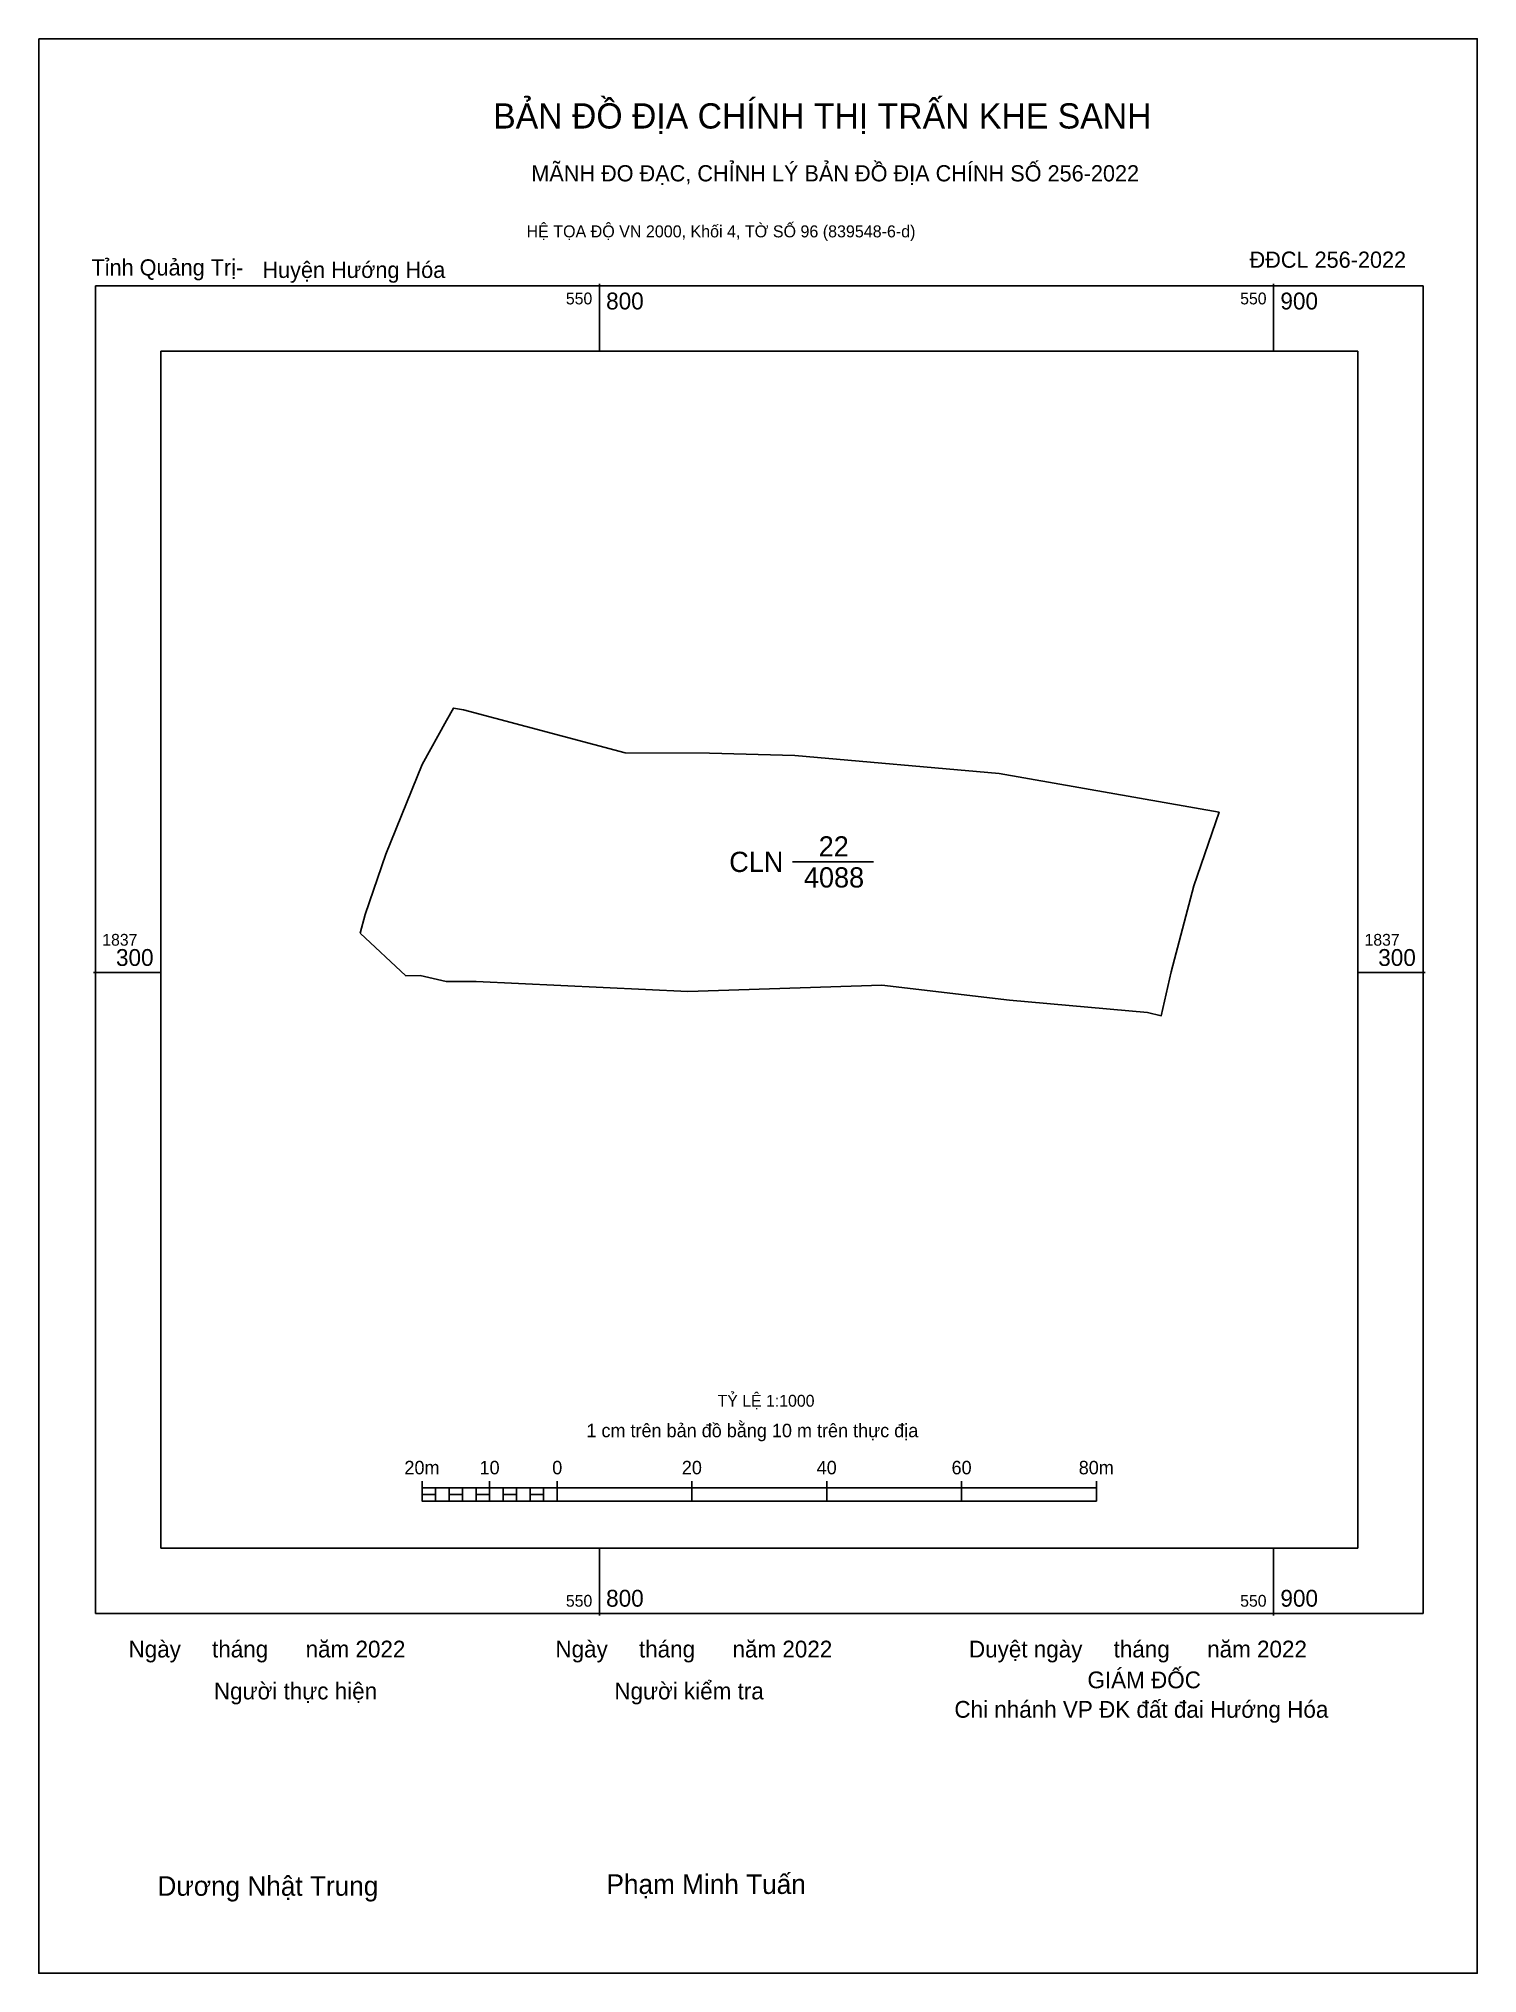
# Model space of a CAD drawing. Extents: x 550717 to 550930, y 1837152 to 1837439.
import ezdxf

# ---------------------------------------------------------------- set-up
doc = ezdxf.new("R2010")
doc.units = 0
for name, color, linetype in [('Level 10', 7, 'Continuous'), ('Level 13', 7, 'Continuous'), ('Level 15', 7, 'Continuous'), ('Level 27', 7, 'Continuous'), ('Level 39', 7, 'Continuous'), ('Level 6', 7, 'Continuous'), ('Level 62', 7, 'Continuous'), ('Level 63', 7, 'Continuous'), ('Level 9', 7, 'Continuous')]:
    doc.layers.add(name, color=color, linetype=linetype)

msp = doc.modelspace()

# ---------------------------------------------------------------- linework, layer by layer
at = {"layer": 'Level 10'}
msp.add_lwpolyline([(550778.35, 1837339.24), (550779.85, 1837338.99), (550803.82, 1837332.62), (550816.35, 1837332.53), (550828.99, 1837332.23), (550859.29, 1837329.56), (550891.9, 1837323.79), (550888.16, 1837312.88), (550884.78, 1837300.14), (550883.33, 1837293.61), (550881.29, 1837294.09), (550860.81, 1837295.91), (550841.91, 1837298.16), (550813.11, 1837297.19), (550781.73, 1837298.67), (550777.29, 1837298.69), (550773.4, 1837299.56), (550771.29, 1837299.53), (550764.54, 1837305.85), (550765.26, 1837308.61), (550768.32, 1837317.56), (550773.71, 1837330.88), (550777.33, 1837337.4)], close=True, dxfattribs=at)
at = {"layer": 'Level 15'}
msp.add_lwpolyline([(550716.85, 1837438.51), (550930.2, 1837438.51), (550930.2, 1837151.6), (550716.85, 1837151.6)], close=True, dxfattribs=at)
at = {"layer": 'Level 27'}
for p, q in [((550778.35, 1837339.24), (550778.34, 1837339.24)), ((550891.9, 1837323.79), (550891.91, 1837323.8)), ((550773.4, 1837299.56), (550773.4, 1837299.55)), ((550883.33, 1837293.61), (550883.33, 1837293.6))]:
    msp.add_line(p, q, dxfattribs=at)
at = {"layer": 'Level 39'}
msp.add_line((550828.65, 1837316.43), (550840.65, 1837316.43), dxfattribs=at)
at = {"layer": 'Level 62'}
msp.add_lwpolyline([(550734.97, 1837392.17), (550912.48, 1837392.17), (550912.48, 1837214.66), (550734.97, 1837214.66)], close=True, dxfattribs=at)
at = {"layer": 'Level 63'}
for p, q in [((550800, 1837402.17), (550800, 1837392.17)), ((550900, 1837402.17), (550900, 1837392.17)), ((550724.97, 1837300), (550734.97, 1837300)), ((550912.48, 1837300), (550922.48, 1837300)), ((550773.72, 1837224.6), (550773.72, 1837221.6)), ((550773.72, 1837223.6), (550873.72, 1837223.6)), ((550775.72, 1837223.6), (550775.72, 1837221.6)), ((550777.72, 1837223.6), (550777.72, 1837221.6)), ((550779.72, 1837223.6), (550779.72, 1837221.6)), ((550781.72, 1837223.6), (550781.72, 1837221.6)), ((550783.72, 1837224.6), (550783.72, 1837221.6)), ((550783.72, 1837223.6), (550783.72, 1837221.6)), ((550785.72, 1837223.6), (550785.72, 1837221.6)), ((550787.72, 1837223.6), (550787.72, 1837221.6)), ((550789.72, 1837223.6), (550789.72, 1837221.6)), ((550791.72, 1837223.6), (550791.72, 1837221.6)), ((550793.72, 1837224.6), (550793.72, 1837221.6)), ((550793.72, 1837223.6), (550793.72, 1837221.6)), ((550813.72, 1837224.6), (550813.72, 1837221.6)), ((550833.72, 1837224.6), (550833.72, 1837221.6)), ((550853.72, 1837224.6), (550853.72, 1837221.6)), ((550873.72, 1837224.6), (550873.72, 1837221.6)), ((550773.72, 1837221.6), (550873.72, 1837221.6)), ((550800, 1837214.66), (550800, 1837204.66)), ((550900, 1837214.66), (550900, 1837204.66))]:
    msp.add_line(p, q, dxfattribs=at)
for points in [[(550725.28, 1837401.86), (550922.16, 1837401.86), (550922.16, 1837204.97), (550725.28, 1837204.97)], [(550773.72, 1837222.6), (550775.72, 1837222.6), (550775.72, 1837221.6), (550773.72, 1837221.6)], [(550773.72, 1837222.6), (550775.72, 1837222.6), (550775.72, 1837221.6), (550773.72, 1837221.6)], [(550777.72, 1837222.6), (550779.72, 1837222.6), (550779.72, 1837221.6), (550777.72, 1837221.6)], [(550781.72, 1837222.6), (550783.72, 1837222.6), (550783.72, 1837221.6), (550781.72, 1837221.6)], [(550785.72, 1837222.6), (550787.72, 1837222.6), (550787.72, 1837221.6), (550785.72, 1837221.6)], [(550789.72, 1837222.6), (550791.72, 1837222.6), (550791.72, 1837221.6), (550789.72, 1837221.6)]]:
    msp.add_lwpolyline(points, close=True, dxfattribs=at)

# ---------------------------------------------------------------- texts
at = {"layer": 'Level 13'}
for s, p in [('22', (550832.53, 1837317.23)), ('CLN', (550819.26, 1837314.93)), ('4088', (550830.34, 1837312.63))]:
    msp.add_text(s, height=3, dxfattribs=at).set_placement(p)
at = {"layer": 'Level 6'}
msp.add_text('TỶ LỆ 1:1000', height=1.7579, dxfattribs=at).set_placement((550817.53, 1837235.63))
at = {"layer": 'Level 63'}
for s, height, p in [('BẢN ĐỒ ĐỊA CHÍNH THỊ TRẤN KHE SANH', 3.7437, (550784.25, 1837425.19)), ('MÃNH ĐO ĐẠC, CHỈNH LÝ BẢN ĐỒ ĐỊA CHÍNH SỐ 256-2022', 2.4022, (550789.9, 1837417.35)), ('HỆ TỌA ĐỘ VN 2000, Khối 4, TỜ SỐ 96 (839548-6-d)', 1.7782, (550789.2, 1837409.05)), ('550', 1.75, (550795.04, 1837399.11)), ('800', 2.5, (550801, 1837398.36)), ('550', 1.75, (550895.04, 1837399.11)), ('900', 2.5, (550901, 1837398.36)), ('1837', 1.75, (550726.28, 1837304)), ('1837', 1.75, (550913.48, 1837304)), ('300', 2.5, (550728.31, 1837301)), ('300', 2.5, (550915.51, 1837301)), ('1 cm trên bản đồ bằng 10 m trên thực địa', 2, (550798.08, 1837231.1)), ('20m', 2, (550771.09, 1837225.6)), ('10', 2, (550782.23, 1837225.6)), ('0', 2, (550793.01, 1837225.6)), ('20', 2, (550812.23, 1837225.6)), ('40', 2, (550832.23, 1837225.6)), ('60', 2, (550852.23, 1837225.6)), ('80m', 2, (550871.09, 1837225.6)), ('800', 2.5, (550801, 1837205.97)), ('900', 2.5, (550901, 1837205.97)), ('550', 1.75, (550795.04, 1837205.97)), ('550', 1.75, (550895.04, 1837205.97)), ('Ngày     tháng      năm 2022', 2.4883, (550730.17, 1837198.44)), ('Ngày     tháng      năm 2022', 2.4883, (550793.48, 1837198.44)), ('Duyệt ngày     tháng      năm 2022', 2.4883, (550854.81, 1837198.44)), ('GIÁM ĐỐC', 2.488, (550872.39, 1837193.87)), ('Người thực hiện', 2.4883, (550742.83, 1837192.22)), ('Người kiểm tra', 2.4883, (550802.22, 1837192.22)), ('Chi nhánh VP ĐK đất đai Hướng Hóa', 2.4883, (550852.65, 1837189.5)), ('Dương Nhật Trung', 2.9024, (550734.46, 1837163.1)), ('Phạm Minh Tuấn', 2.9024, (550801.06, 1837163.37))]:
    msp.add_text(s, height=height, dxfattribs=at).set_placement(p)
at = {"layer": 'Level 9'}
for s, p in [('ĐĐCL 256-2022', (550896.43, 1837404.54)), ('Tỉnh Quảng Trị-', (550724.68, 1837403.39)), ('Huyện Hướng Hóa', (550750.03, 1837403.03))]:
    msp.add_text(s, height=2.4022, dxfattribs=at).set_placement(p)

doc.saveas('drawing.dxf')
